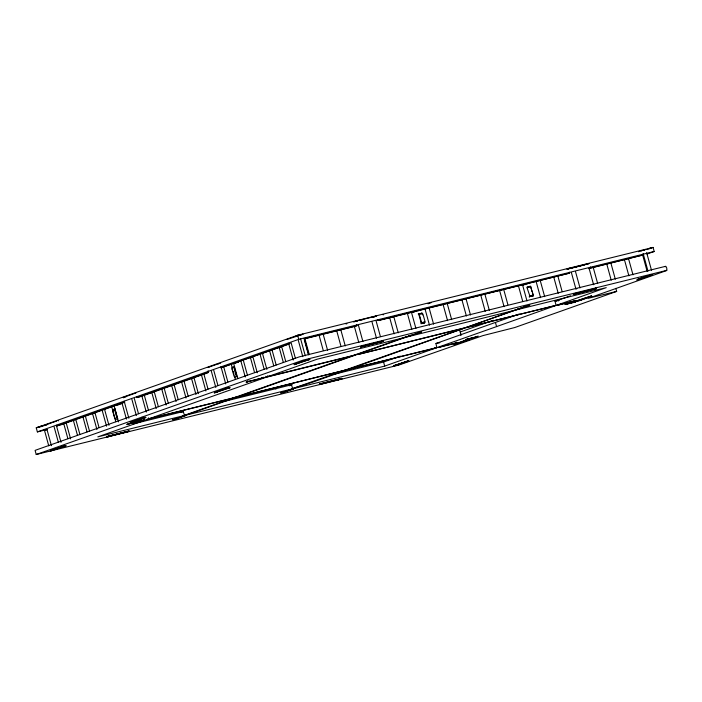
<?xml version="1.0" encoding="UTF-8"?>
<svg xmlns="http://www.w3.org/2000/svg" width="702" height="702" viewBox="0 0 702 702"><rect width="100%" height="100%" fill="white"/><g stroke="black" fill="none" stroke-linecap="round" stroke-linejoin="round"><path stroke-width="1.05" d="M421.077 323.876L421.367 321.928L419.506 315.198L418.199 313.908M424.578 323.017L424.868 321.06L423.016 314.329L421.7 313.039M529.29 297.139L529.58 295.182L526.869 287.215L530.37 286.346L533.081 294.322L532.792 296.27M181.23 416.769L184.503 415.523M281.484 392.901L292.716 388.785M475.912 337.057L465.575 339.61M577.202 300.798L574.745 302.29L564.768 304.484M133.512 423.832L183.24 411.539L184.45 415.294L187.952 414.426L420.752 331.949M420.27 332.485L421.63 331.73M524.982 306.607L528.966 305.203M289.224 385.793L291.47 384.81L292.664 388.548L529.843 304.993M181.011 412.53L183.257 411.556M208.161 372.323L208.099 370.77M261.872 377.913L260.828 378.606M263.952 377.176L262.908 377.878M569.515 273.131L569.375 272.183M61.416 447.077L61.811 446.762A2.58 1.343 76.1 0 0 62.074 446.182M141.216 418.813L141.602 418.532A2.589 1.343 76.1 0 0 141.988 417.207M142.33 420.472L141.585 420.84M144.401 419.735L127.159 424.368A1.097 0.939 70.5 0 1 126.834 424.289M615.829 288.355L616.663 291.409L588.329 298.271L665.224 271.042C668.199 271.446 666.672 265.444 665.022 266.637M287.644 344.164L288.153 343.217M652.079 274.491L637.513 279.361L652.079 274.482A2.554 1.325 76.1 0 1 651.517 275.166L651.193 275.281M305.063 360.775L305.502 360.53A2.562 1.325 76.1 0 0 305.8 360.021M436.074 343.462L519.208 314.013M496.568 326.597L606.256 287.627L317.085 359.213L97.824 436.872L384.696 366.102L496.568 326.597L495.454 322.525M376.351 316.119L375.798 316.225M407.792 361.486L408.002 361.381A2.58 1.334 76.1 0 0 408.494 360.556M590.654 296.718L590.865 296.613A2.562 1.325 76.1 0 0 591.356 295.788M616.663 291.409L514.777 327.536L482.844 335.635L398.955 365.031L36.223 454.501L35.1 450.438L35.723 450.14L299.385 356.835L665.777 266.269M36.223 454.501L303.01 360.152L666.9 270.331M184.74 415.909L185.24 415.663L181.73 416.532M289.443 390.031L293.454 388.926L280.651 392.874M393.954 365.593L408.397 360.793L397.648 364.628M58.406 420.84L58.099 420.858M143.691 420.077L144.603 419.875L127.22 424.315M409.494 335.916L408.643 335.854L411.267 335.205M651.368 248.025L649.648 248.271M354.457 321.656L354.887 321.586M529.282 305.423L519.822 308.713M416.769 333.345L421.446 332.046M517.804 309.143L313.276 381.932L292.664 388.548M421.068 332.169L411.67 335.433M468.331 340.049L468.655 339.926A2.571 1.334 76.1 0 0 469.076 339.531M208.678 367.269L208.204 367.453L208.801 367.33M644.769 249.859L643.392 250.342M468.866 339.408L458.353 343.129M42.023 425.789L37.592 427.395L38.399 427.29M46.946 429.536L37.364 431.905L36.25 427.834L297.622 335.258L653.071 247.42L654.194 251.492L646.963 254.054M51.851 422.762L43.234 425.816L46.744 424.947M52.983 422.367L54.782 421.77M123.087 397.534L135.539 393.12M208.213 367.383L218.752 363.654M287.118 339.435L303.062 334.161L300.193 335.179M37.364 431.905L298.736 339.329L654.194 251.492M208.494 372.2L136.776 397.604L140.277 396.735M60.425 425.017L124.763 402.228M141.304 396.376L207.897 372.788M288.794 344.138L220.937 367.795L290.101 343.48M353.554 321.937L354.879 321.507M356.59 324.71L356.853 325.684L354.782 326.421L305.107 338.697M428.036 303.79L431.125 302.694M413.592 312.1L415.093 311.574M418.594 310.705L419.436 310.407M248.473 381.405L246.341 382.125L263.82 377.658L248.473 381.405A1.097 0.939 70.5 0 1 247.639 380.844M567.014 269.112L589.426 263.425L584.196 264.944M568.304 268.699L567.242 269.103L568.12 268.901M521.805 285.354L523.306 284.828M524.517 284.775L525.315 284.494M526.807 283.959L527.65 283.661M108.608 436.39L106.537 437.127L129.642 431.195L107.046 436.547L129.001 430.967L108.257 436.267M638.443 251.72L644.901 249.719M641.023 250.842L641.979 250.509M646.875 249.622L653.071 247.42M344.735 370.296L238.478 396.77L345.428 370.051M284.731 392.041L293.287 388.987L289.882 389.864M460.205 331.993L493.26 320.279M400.333 356.116L383.573 362.03L333.985 374.289M555.036 301.325L570.507 295.84M436.863 347.56L346.665 369.884L434.792 348.297L436.863 347.56L435.881 343.471L439.171 342.839M556.116 305.326L465.909 327.65L556.116 305.326L555.028 301.377L558.371 300.43L558.511 300.939M455.054 343.296L456.291 342.857L455.282 343.076M576 301.535L591.944 296.262L579.501 300.667L565.408 304.343L576.754 301.36M134.608 393.506L135.881 393.094M298.368 363.092L294.726 364.048L309.301 359.196L294.015 364.689L310.012 359.398L306.511 360.266M218.541 391.365L214.909 392.321L229.563 387.434L214.198 392.962L230.142 387.688L226.641 388.557M581.054 300.123L580.721 300.237A2.571 1.334 76.1 0 1 579.905 300.017M398.192 364.891L397.858 365.005A2.554 1.325 76.1 0 1 397.051 364.786L394.076 365.619M134.407 421.165L133.003 421.595M54.668 449.412L51.035 450.386L65.611 445.507L50.184 451.053L66.19 445.761L62.689 446.621M458.108 343.217L454.536 344.173L466.435 339.943M172.438 419.62L173.929 419.357M172.753 419.761L177.439 418.489M280.967 393.015L282.143 392.611M184.45 415.294L406.089 336.793L412.969 335.065M375.122 316.558L373.797 316.918M128.396 423.894L130.054 423.446M417.909 332.932L419.085 332.59M356.397 354.387L350.886 356.274L266.005 377.299L265.733 376.316M237.153 396.621L231.642 398.508L146.727 419.419M175.298 419.147L185.03 415.751L173.306 419.638M295.937 335.863L301.044 334.415M283.547 392.392L284.591 392.085M247.604 381.669L249.026 381.283M455.01 343.313L453.589 343.699M644.348 250.009L644.629 249.921A2.554 1.325 76.1 0 1 644.91 249.921M299.28 335.187L300.07 334.968M55.528 421.525L56.45 421.27M383.029 314.829L383.661 314.663M439.259 342.708L439.829 342.558M355.94 321.147L357.406 320.761M558.564 300.465L559.161 300.298M219.989 363.303L220.63 363.145M568.918 268.515L570.182 268.182M570.77 268.041L570.349 268.155A2.571 2.203 70.5 0 0 569.629 268.612M381.23 341.83L381.651 341.716A2.571 2.203 70.5 0 0 382.643 340.918M125.193 432.511L125.605 432.397A2.571 2.203 70.5 0 0 126.597 431.598M573.306 301.351L575.482 300.64L574.719 300.798M575.14 301.957L574.684 302.079M466.769 339.847L469.068 339.277M464.671 327.816L357.722 354.536L462.592 328.554M527.184 305.879L517.146 309.319M593.936 289.259L594.401 289.145A2.554 2.185 70.5 0 0 595.603 287.987M337.899 379.949L338.355 379.826A2.554 2.185 70.5 0 0 339.356 379.062M586.6 264.329L587.943 263.961A2.562 2.185 70.5 0 0 587.486 263.917L587.065 264.013M573.095 301.404L572.56 301.544M475.491 337.223L477.737 336.477L466.049 339.54L477.623 336.688L478.009 335.925M560.696 304.264L558.011 305.116L558.915 304.914M441.646 346.446L439.198 347.253M355.624 321.209L376.614 316.014L371.393 317.532M359.845 320.384L362.978 319.594M567.374 269.103L573.683 267.541M575.78 267.023L582.09 265.461M572.314 267.866L574.359 267.357M575.386 267.102L584.354 264.891M345.963 323.982L346.911 323.745M304.01 338.741L356.853 325.684M377.851 320.498L569.629 273.104L378.957 320.445M588.583 268.647L643.506 254.844L590.654 267.91L590.4 266.979M521.84 285.442L523.595 285.012M418.655 313.952L422.156 313.092M419.138 314.417L422.639 313.548M527.351 287.671L530.852 286.802M236.644 362.548L238.505 362.092M234.565 363.285L236.425 362.829M237.434 362.574L238.434 362.329M421.49 322.718L425 321.849M529.703 295.972L533.213 295.103M421.393 323.447L424.903 322.578M529.606 296.7L533.116 295.832M125.342 396.963L126.018 396.797M575.965 288.917L576.886 288.689M593.164 284.661L593.918 284.477M117.699 404.712L119.261 404.326M120.27 404.08L121.27 403.825M115.628 405.449L117.181 405.063M118.19 404.808L119.191 404.563M526.149 306.177L529.659 305.309M36.25 427.834L42.629 426.254M59.547 425.236L56.923 425.886L124.324 402.009L124.096 401.184M45.349 430.08L47.095 429.642M352.966 355.537L268.076 376.562L267.804 375.579M460.845 333.959L460.845 335.117M142.506 418.357L146.007 417.488L130.063 422.762L145.428 417.234L130.739 422.139L132.924 421.621M233.722 397.771L148.833 418.796L148.561 417.813M224.087 401.447L292.304 384.591M567.874 303.764L566.716 303.606M468.682 338.899L467.523 338.741M38.891 427.185L39.672 426.991M127.896 424.183L127.167 424.35M247.007 381.985L246.349 382.134A1.097 0.939 70.5 0 1 246.077 382.055M641.584 278.676L641.365 278.729A2.58 1.334 76.1 0 1 640.54 278.361M458.722 343.445L458.503 343.497A2.562 1.325 76.1 0 1 457.686 343.138M364.935 345.849L364.513 345.946A2.562 2.185 70.5 0 1 363.25 345.709M108.898 436.539L108.477 436.635A2.562 2.185 70.5 0 1 107.204 436.398M374.333 316.584L374.728 316.497A2.58 2.203 70.5 0 1 375.166 316.497M577.667 293.287L577.272 293.366A2.58 2.203 70.5 0 1 576 293.111M321.63 383.968L321.226 384.055A2.58 2.203 70.5 0 1 319.963 383.801M530.37 286.346L527.825 286.837L527.544 287.732M51.641 450.535L51.149 450.623A2.562 1.334 76.1 0 1 50.649 450.394M57.617 425.64L56.73 425.184M131.388 422.288L130.932 422.341A2.562 1.334 76.1 0 1 129.949 421.551M215.488 392.506L215.023 392.532A2.589 1.343 76.1 0 1 214.514 392.242M295.288 364.241L294.805 364.241A2.58 1.343 76.1 0 1 294.296 363.934M137.109 397.481L136.565 396.841M377.966 320.472L377.729 319.937M530.001 296.419L532.485 296.297A1.018 0.869 70.5 0 0 533.072 295.156L532.467 292.953M421.999 313.452L419.515 313.566A1.018 0.869 70.5 0 0 418.927 314.707L421.209 322.981A0.904 0.772 70.5 0 0 422.086 323.569L424.28 322.946L424.315 321.621M221.016 367.76L220.709 366.97M646.639 252.615L651.5 270.252M643.129 253.483L647.99 271.121M642.663 255.054L647.139 271.332M628.509 258.555L632.993 274.833M624.403 259.565L628.887 275.842M610.845 262.917L615.329 279.194M606.739 263.934L611.223 280.212M593.181 267.286L597.665 283.555M589.075 268.296L593.559 284.573M575.517 271.648L580.001 287.925M571.41 272.666L575.894 288.934M557.853 276.018L562.056 291.269M553.746 277.027L558.23 293.304M540.189 280.379L544.673 296.656M536.082 281.397L540.566 297.666M531.291 288.671L530.791 286.881A0.904 0.772 70.5 0 0 529.913 286.293M531.66 290.031L532.072 291.514M522.525 284.74L527.009 301.018M518.418 285.758L522.621 301.018M503.685 289.399L507.888 304.659M499.587 290.417L504.071 306.686M484.854 294.059L489.329 310.328M480.747 295.068L485.231 311.346M466.014 298.71L470.498 314.987M461.907 299.728L466.391 315.997M459.643 329.958L461.038 335.047M447.174 303.369L451.658 319.638M443.067 304.378L447.551 320.656M429.097 307.836L433.582 324.105M424.991 308.845L429.475 325.123M434.635 347.709L434.792 348.297M422.218 314.022L422.455 314.891M411.433 312.197L415.917 328.475M407.327 313.215L411.811 329.484M393.769 316.567L398.253 332.836M389.663 317.576L394.147 333.854M376.105 320.928L380.308 336.188M383.573 362.03L384.696 366.102M371.999 321.946L376.483 338.215M358.441 325.289L362.925 341.567M354.334 326.307L358.819 342.585M340.777 329.659L345.261 345.928M336.67 330.668L340.874 345.928M323.113 334.02L327.597 350.298M319.015 335.038L323.21 350.298M304.861 338.531L309.064 353.79M304.212 338.311L308.783 354.922M304.291 339.759L308.213 354.001M300.596 338.794L305.273 355.791M297.622 335.258L298.736 339.329M298.315 340.391L302.799 356.669M291.154 342.927L295.358 358.187M288.724 343.787L293.208 360.065M281.563 346.323L285.767 361.583M279.133 347.183L283.336 362.443M271.981 349.719L276.176 364.979M269.55 350.579L273.754 365.839M275.5 387.609L275.895 389.066M262.39 353.115L266.874 369.392M259.959 353.975L264.163 369.234M252.799 356.511L257.283 372.788M250.368 357.371L254.572 372.63M243.217 359.907L247.42 375.166M240.786 360.767L245.27 377.044M233.626 363.303L237.829 378.562M234.547 375.93L235.109 377.088L236.434 376.702A0.904 0.474 76.1 0 0 236.627 375.807L234.345 367.532A1.018 0.526 76.1 0 0 233.59 366.777L232.423 367.251L232.45 368.331M231.195 364.162L232.318 368.234M233.161 371.279L233.994 374.333M234.556 376.369L235.398 379.422M232.046 369.112L233.889 375.798A1.702 1.457 70.5 0 0 234.626 376.825M223.692 366.821L227.896 382.081M221.262 367.681L225.746 383.959M213.759 370.34L217.962 385.591M211.337 371.2L215.812 387.469M203.826 373.859L208.029 389.11M201.404 374.719L205.888 390.988M193.901 377.369L198.376 393.647M191.47 378.229L195.955 394.506M183.968 380.888L188.171 396.147M181.537 381.748L186.021 398.025M174.035 384.406L178.238 399.666M171.604 385.266L176.088 401.544M164.101 387.925L168.304 403.185M161.671 388.785L166.155 405.063M154.168 391.444L158.371 406.704M151.746 392.304L156.221 408.582M144.235 394.963L148.438 410.222M141.813 395.823L146.297 412.1M134.31 398.482L138.513 413.741M131.879 399.341L136.363 415.61M124.377 402L128.861 418.269M121.946 402.86L126.43 419.129M114.066 405.651L118.55 421.92M113.487 411.416L113.18 409.564L114.391 408.994A1.018 0.526 76.1 0 1 115.146 409.749L117.418 418.023A0.904 0.474 76.1 0 1 117.234 418.918L115.988 419.34L115.347 418.155M111.644 406.511L115.848 421.762M104.484 409.047L108.968 425.315M102.053 409.907L106.537 426.175M94.893 412.443L99.096 427.693M92.462 413.302L96.946 429.571M85.302 415.838L89.505 431.089M82.88 416.698L87.083 431.949M75.719 419.234L79.923 434.485M73.289 420.094L77.492 435.345M66.128 422.63L70.612 438.899M63.698 423.49L67.901 438.741M56.537 426.026L61.021 442.295M54.115 426.886L58.319 442.137M46.955 429.422L51.439 445.691M44.27 429.58L48.754 445.867M356.879 321.165A2.554 2.185 70.5 0 1 357.608 320.726M112.969 409.845A1.773 1.509 70.5 0 0 112.803 411.346L114.645 418.032A1.702 1.457 70.5 0 0 115.637 419.199M438.645 347.323A1.044 0.886 70.5 0 0 438.996 347.341L453.983 343.638A1.097 0.939 70.5 0 0 454.291 343.445M115.225 408.88A1.773 1.509 70.5 0 0 114.874 410.609L116.716 417.304A1.702 1.457 70.5 0 0 117.717 418.462M129.229 423.639A1.097 0.939 70.5 0 1 128.905 423.56M440.4 346.419A1.044 0.886 70.5 0 0 441.067 346.612L456.063 342.909A1.097 0.939 70.5 0 0 456.633 342.225M232.046 369.112A1.773 1.509 70.5 0 1 232.213 367.611M557.721 305.019A1.044 0.886 70.5 0 0 558.239 305.107L573.227 301.404A1.097 0.939 70.5 0 0 573.534 301.211M234.292 366.874A1.773 1.509 70.5 0 0 234.117 368.375L235.96 375.07A1.702 1.457 70.5 0 0 236.96 376.228M559.792 304.291A1.044 0.886 70.5 0 0 560.31 304.378L575.307 300.667A1.097 0.939 70.5 0 0 575.614 300.474M226.123 387.486A2.571 1.334 76.1 0 1 225.307 389.022M123.727 397.858A2.562 1.334 76.1 0 1 124.017 397.314M218.383 363.785A2.571 1.334 76.1 0 1 218.84 363.733M576.711 300.877L591.382 295.99L576.763 300.851M361.319 346.472L383.257 340.909L361.363 346.455M319.866 383.941L341.804 378.378L319.866 383.941M596.095 288.311L574.139 293.901L596.095 288.311M362.583 346.437L360.503 347.174L383.608 341.242L362.583 346.437M321.384 383.81L319.305 384.547L342.427 378.606L321.384 383.81M575.35 293.857L573.28 294.594L596.393 288.654L575.35 293.857M405.589 361.89L393.146 366.304L409.09 361.03L405.589 361.89M466.374 340.365L453.931 344.77L469.875 339.496L466.374 340.365M649.227 275.596L636.784 280.01L652.728 274.736L649.227 275.596"/></g></svg>
